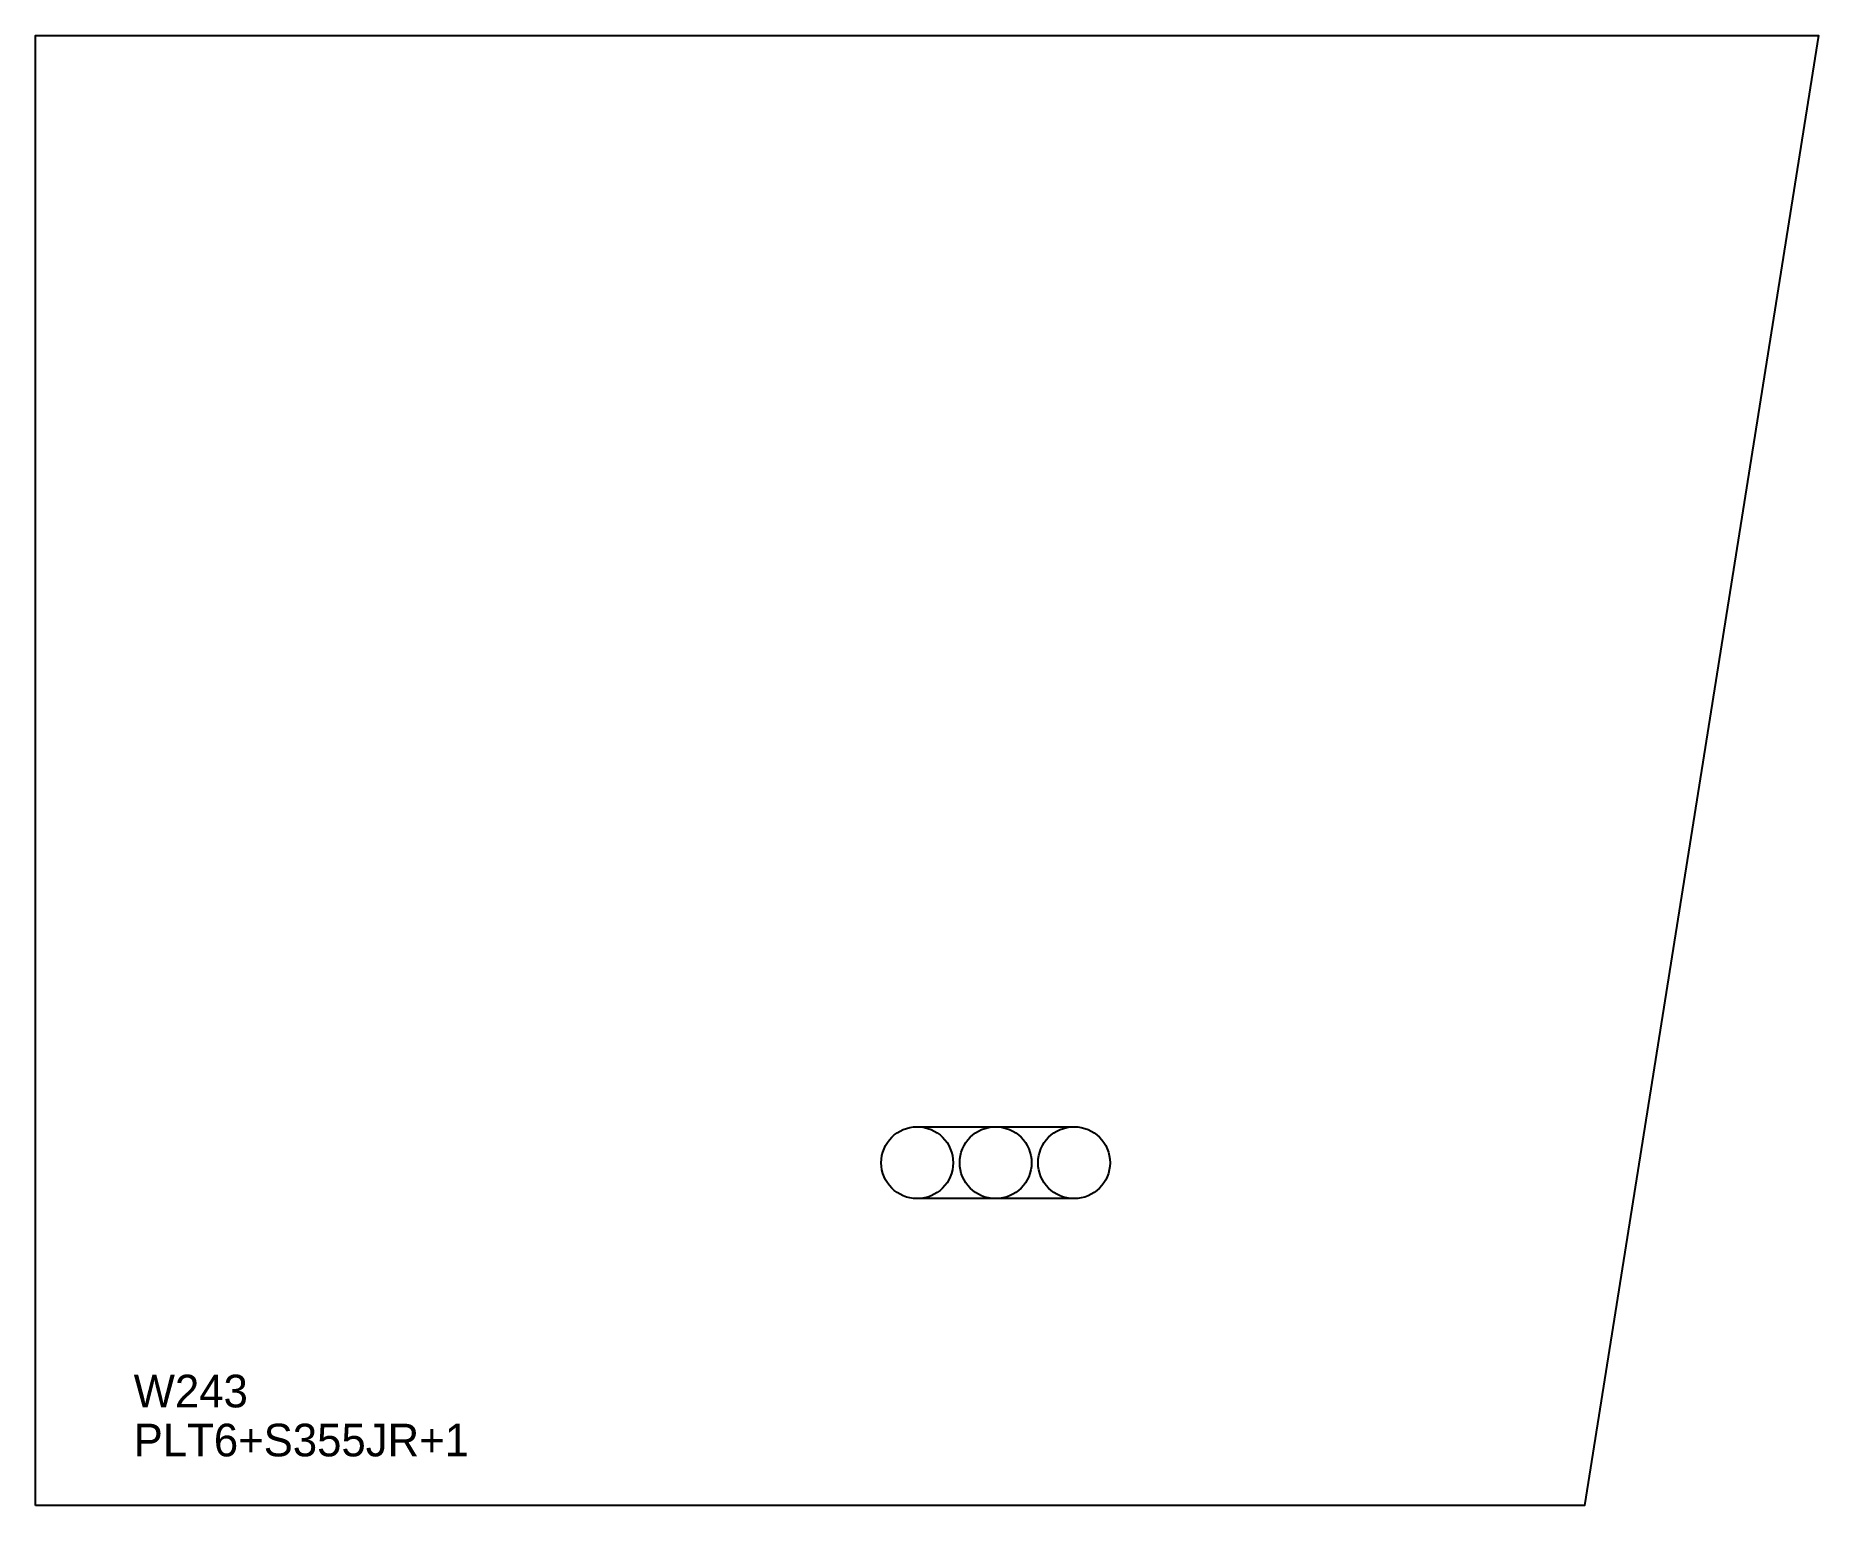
# Model space of a CAD drawing. Extents: x 0 to 546, y 0 to 450.
import ezdxf

# ---------------------------------------------------------------- set-up
doc = ezdxf.new("R2010")
doc.units = 0
for name, color, linetype in [('22', 7, 'CONTINUOUS'), ('CUT', 7, 'CONTINUOUS'), ('LAYOUT', 4, 'CONTINUOUS'), ('SCRIBE', 3, 'CONTINUOUS'), ('TEXT', 7, 'CONTINUOUS')]:
    doc.layers.add(name, color=color, linetype=linetype)

msp = doc.modelspace()

# ---------------------------------------------------------------- linework, layer by layer
at = {"layer": '22', "color": 7, "linetype": 'CONTINUOUS'}
for centre, radius in [((269.75, 104.92), 11), ((293.75, 104.92), 11), ((317.75, 104.92), 11), ((0, 0), 0)]:
    msp.add_circle(centre, radius, dxfattribs=at)
at = {"layer": 'CUT', "color": 7, "linetype": 'CONTINUOUS'}
msp.add_lwpolyline([(0, 0), (0, 450), (545.5, 450), (473.94, 0)], close=True, dxfattribs=at)
at = {"layer": 'LAYOUT', "color": 4, "linetype": 'CONTINUOUS'}
msp.add_lwpolyline([(269.75, 93.92, -1), (269.75, 115.92), (317.75, 115.92, -1), (317.75, 93.92)], format="xyb", close=True, dxfattribs=at)

# ---------------------------------------------------------------- texts
at = {"layer": 'SCRIBE', "color": 3}
msp.add_text('W243', height=10, dxfattribs=at).set_placement((30, 30))
at = {"layer": 'TEXT', "color": 7}
msp.add_text('PLT6+S355JR+1', height=10, dxfattribs=at).set_placement((30, 15))

doc.saveas('drawing.dxf')
